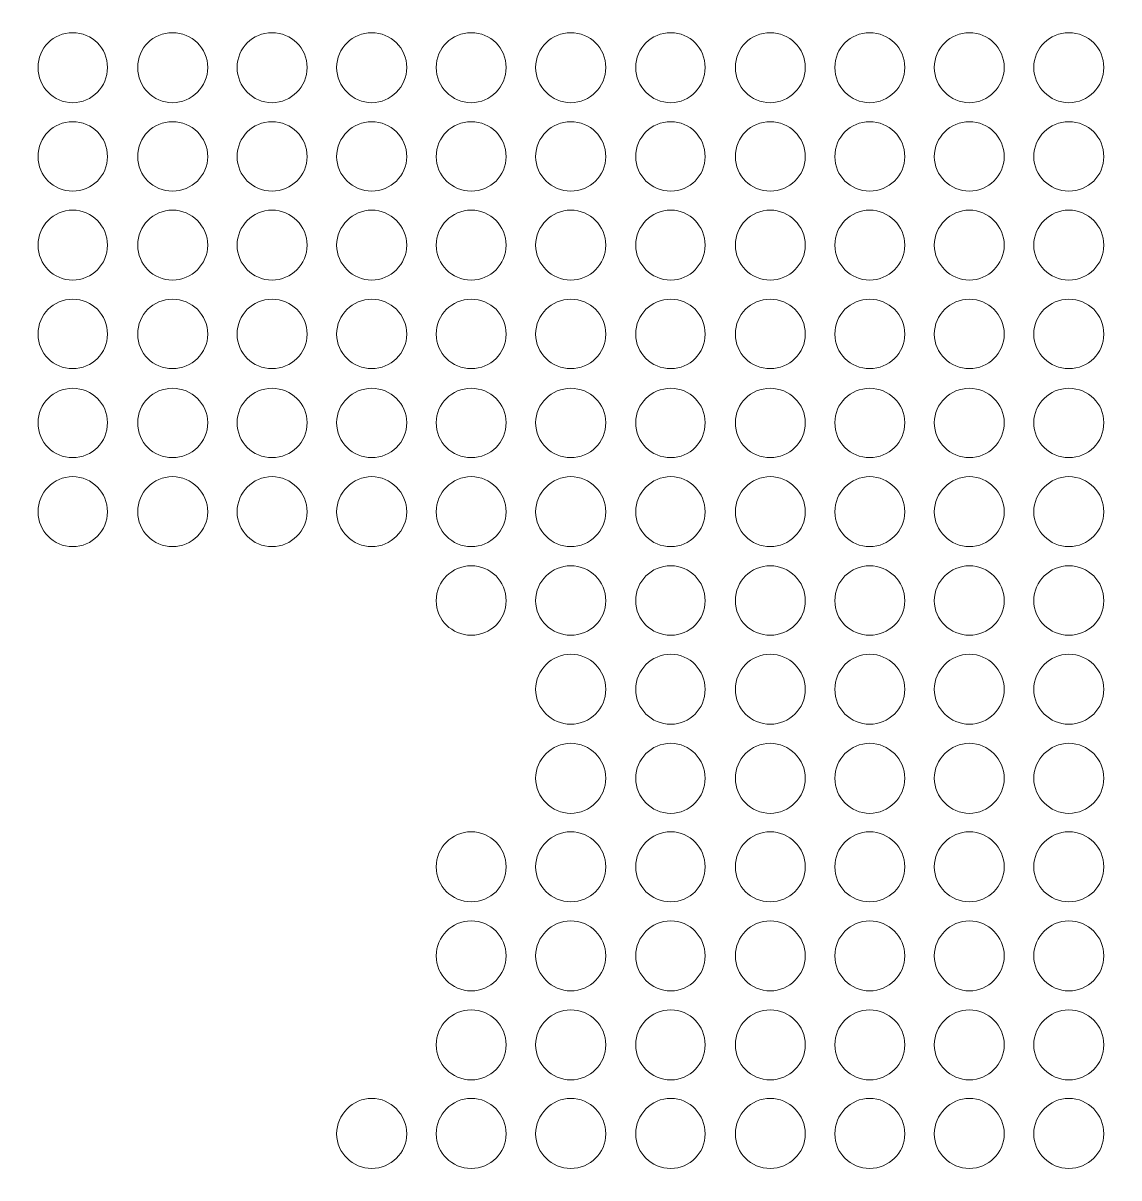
# Model space of a CAD drawing. Header units: inches. Extents: x 243 to 900, y -519 to -86.
# Drawn here: x 300.78 to 328, y -199.88 to -171.19 of the extents above; entities that cross this region are included whole.
import ezdxf

# ---------------------------------------------------------------- set-up
doc = ezdxf.new("R2010")
doc.units = ezdxf.units.IN
doc.header["$MEASUREMENT"] = 0
doc.layers.add('Layer 1', color=7, linetype='Continuous')

# ---------------------------------------------------------------- blocks, each defined once
blk = doc.blocks.new('block 3')
at = {"layer": 'Layer 1', "lineweight": 0}
blk.add_open_spline([(898.138, -484.267), (898.138, -494.991), (889.368, -503.763), (878.645, -503.763), (878.645, -503.763), (266.12, -503.763), (266.12, -503.763), (255.397, -503.763), (246.624, -494.991), (246.624, -484.267), (246.624, -484.267), (246.624, -108.507), (246.624, -108.507), (246.624, -97.783), (255.397, -89.011), (266.12, -89.011), (266.12, -89.011), (878.645, -89.011), (878.645, -89.011), (889.368, -89.011), (898.138, -97.783), (898.138, -108.507), (898.138, -108.507), (898.138, -484.267), (898.138, -484.267)], degree=3, knots=[0, 0, 0, 0, 1, 1, 1, 2, 2, 2, 3, 3, 3, 4, 4, 4, 5, 5, 5, 6, 6, 6, 7, 7, 7, 8, 8, 8, 8], dxfattribs=at)
blk = doc.blocks.new('block 2')
at = {"layer": 'Layer 1'}
blk.add_blockref('block 3', (0, 0), dxfattribs=at)
blk = doc.blocks.new('block 20')
at = {"layer": 'Layer 1', "lineweight": 0}
for points in [[(302.874, -172.295), (302.874, -172.771), (302.494, -173.166), (302.007, -173.166), (301.531, -173.166), (301.15, -172.771), (301.15, -172.295), (301.15, -171.807), (301.531, -171.427), (302.007, -171.427), (302.494, -171.427), (302.874, -171.807), (302.874, -172.295)], [(305.365, -172.295), (305.365, -172.771), (304.966, -173.166), (304.492, -173.166), (304.006, -173.166), (303.625, -172.771), (303.625, -172.295), (303.625, -171.807), (304.006, -171.427), (304.492, -171.427), (304.966, -171.427), (305.365, -171.807), (305.365, -172.295)], [(307.834, -172.295), (307.834, -172.771), (307.438, -173.166), (306.964, -173.166), (306.475, -173.166), (306.095, -172.771), (306.095, -172.295), (306.095, -171.807), (306.475, -171.427), (306.964, -171.427), (307.438, -171.427), (307.834, -171.807), (307.834, -172.295)], [(310.309, -172.295), (310.309, -172.771), (309.91, -173.166), (309.439, -173.166), (308.966, -173.166), (308.567, -172.771), (308.567, -172.295), (308.567, -171.807), (308.966, -171.427), (309.439, -171.427), (309.91, -171.427), (310.309, -171.807), (310.309, -172.295)], [(312.778, -172.295), (312.778, -172.771), (312.397, -173.166), (311.908, -173.166), (311.435, -173.166), (311.039, -172.771), (311.039, -172.295), (311.039, -171.807), (311.435, -171.427), (311.908, -171.427), (312.397, -171.427), (312.778, -171.807), (312.778, -172.295)], [(315.253, -172.295), (315.253, -172.771), (314.869, -173.166), (314.38, -173.166), (313.907, -173.166), (313.511, -172.771), (313.511, -172.295), (313.511, -171.807), (313.907, -171.427), (314.38, -171.427), (314.869, -171.427), (315.253, -171.807), (315.253, -172.295)], [(317.722, -172.295), (317.722, -172.771), (317.339, -173.166), (316.871, -173.166), (316.379, -173.166), (315.998, -172.771), (315.998, -172.295), (315.998, -171.807), (316.379, -171.427), (316.871, -171.427), (317.339, -171.427), (317.722, -171.807), (317.722, -172.295)], [(320.21, -172.295), (320.21, -172.771), (319.814, -173.166), (319.34, -173.166), (318.854, -173.166), (318.473, -172.771), (318.473, -172.295), (318.473, -171.807), (318.854, -171.427), (319.34, -171.427), (319.814, -171.427), (320.21, -171.807), (320.21, -172.295)], [(322.682, -172.295), (322.682, -172.771), (322.283, -173.166), (321.812, -173.166), (321.326, -173.166), (320.943, -172.771), (320.943, -172.295), (320.943, -171.807), (321.326, -171.427), (321.812, -171.427), (322.283, -171.427), (322.682, -171.807), (322.682, -172.295)], [(325.152, -172.295), (325.152, -172.771), (324.758, -173.166), (324.287, -173.166), (323.809, -173.166), (323.415, -172.771), (323.415, -172.295), (323.415, -171.807), (323.809, -171.427), (324.287, -171.427), (324.758, -171.427), (325.152, -171.807), (325.152, -172.295)], [(327.626, -172.295), (327.626, -172.771), (327.245, -173.166), (326.756, -173.166), (326.283, -173.166), (325.886, -172.771), (325.886, -172.295), (325.886, -171.807), (326.283, -171.427), (326.756, -171.427), (327.245, -171.427), (327.626, -171.807), (327.626, -172.295)]]:
    blk.add_open_spline(points, degree=3, knots=[0, 0, 0, 0, 1, 1, 1, 2, 2, 2, 3, 3, 3, 4, 4, 4, 4], dxfattribs=at)
blk = doc.blocks.new('block 21')
at = {"layer": 'Layer 1', "lineweight": 0}
for points in [[(302.874, -174.509), (302.874, -174.981), (302.494, -175.363), (302.007, -175.363), (301.531, -175.363), (301.15, -174.981), (301.15, -174.509), (301.15, -174.021), (301.531, -173.639), (302.007, -173.639), (302.494, -173.639), (302.874, -174.021), (302.874, -174.509)], [(305.365, -174.509), (305.365, -174.981), (304.966, -175.363), (304.492, -175.363), (304.006, -175.363), (303.625, -174.981), (303.625, -174.509), (303.625, -174.021), (304.006, -173.639), (304.492, -173.639), (304.966, -173.639), (305.365, -174.021), (305.365, -174.509)], [(307.834, -174.509), (307.834, -174.981), (307.438, -175.363), (306.964, -175.363), (306.475, -175.363), (306.095, -174.981), (306.095, -174.509), (306.095, -174.021), (306.475, -173.639), (306.964, -173.639), (307.438, -173.639), (307.834, -174.021), (307.834, -174.509)], [(310.309, -174.509), (310.309, -174.981), (309.91, -175.363), (309.439, -175.363), (308.966, -175.363), (308.567, -174.981), (308.567, -174.509), (308.567, -174.021), (308.966, -173.639), (309.439, -173.639), (309.91, -173.639), (310.309, -174.021), (310.309, -174.509)], [(312.778, -174.509), (312.778, -174.981), (312.397, -175.363), (311.908, -175.363), (311.435, -175.363), (311.039, -174.981), (311.039, -174.509), (311.039, -174.021), (311.435, -173.639), (311.908, -173.639), (312.397, -173.639), (312.778, -174.021), (312.778, -174.509)], [(315.253, -174.509), (315.253, -174.981), (314.869, -175.363), (314.38, -175.363), (313.907, -175.363), (313.511, -174.981), (313.511, -174.509), (313.511, -174.021), (313.907, -173.639), (314.38, -173.639), (314.869, -173.639), (315.253, -174.021), (315.253, -174.509)], [(317.722, -174.509), (317.722, -174.981), (317.339, -175.363), (316.871, -175.363), (316.379, -175.363), (315.998, -174.981), (315.998, -174.509), (315.998, -174.021), (316.379, -173.639), (316.871, -173.639), (317.339, -173.639), (317.722, -174.021), (317.722, -174.509)], [(320.21, -174.509), (320.21, -174.981), (319.814, -175.363), (319.34, -175.363), (318.854, -175.363), (318.473, -174.981), (318.473, -174.509), (318.473, -174.021), (318.854, -173.639), (319.34, -173.639), (319.814, -173.639), (320.21, -174.021), (320.21, -174.509)], [(322.682, -174.509), (322.682, -174.981), (322.283, -175.363), (321.812, -175.363), (321.326, -175.363), (320.943, -174.981), (320.943, -174.509), (320.943, -174.021), (321.326, -173.639), (321.812, -173.639), (322.283, -173.639), (322.682, -174.021), (322.682, -174.509)], [(325.152, -174.509), (325.152, -174.981), (324.758, -175.363), (324.287, -175.363), (323.809, -175.363), (323.415, -174.981), (323.415, -174.509), (323.415, -174.021), (323.809, -173.639), (324.287, -173.639), (324.758, -173.639), (325.152, -174.021), (325.152, -174.509)], [(327.626, -174.509), (327.626, -174.981), (327.245, -175.363), (326.756, -175.363), (326.283, -175.363), (325.886, -174.981), (325.886, -174.509), (325.886, -174.021), (326.283, -173.639), (326.756, -173.639), (327.245, -173.639), (327.626, -174.021), (327.626, -174.509)]]:
    blk.add_open_spline(points, degree=3, knots=[0, 0, 0, 0, 1, 1, 1, 2, 2, 2, 3, 3, 3, 4, 4, 4, 4], dxfattribs=at)
blk = doc.blocks.new('block 22')
at = {"layer": 'Layer 1', "lineweight": 0}
for points in [[(302.874, -176.706), (302.874, -177.178), (302.494, -177.573), (302.007, -177.573), (301.531, -177.573), (301.15, -177.178), (301.15, -176.706), (301.15, -176.232), (301.531, -175.835), (302.007, -175.835), (302.494, -175.835), (302.874, -176.232), (302.874, -176.706)], [(305.365, -176.706), (305.365, -177.178), (304.966, -177.573), (304.492, -177.573), (304.006, -177.573), (303.625, -177.178), (303.625, -176.706), (303.625, -176.232), (304.006, -175.835), (304.492, -175.835), (304.966, -175.835), (305.365, -176.232), (305.365, -176.706)], [(307.834, -176.706), (307.834, -177.178), (307.438, -177.573), (306.964, -177.573), (306.475, -177.573), (306.095, -177.178), (306.095, -176.706), (306.095, -176.232), (306.475, -175.835), (306.964, -175.835), (307.438, -175.835), (307.834, -176.232), (307.834, -176.706)], [(310.309, -176.706), (310.309, -177.178), (309.91, -177.573), (309.439, -177.573), (308.966, -177.573), (308.567, -177.178), (308.567, -176.706), (308.567, -176.232), (308.966, -175.835), (309.439, -175.835), (309.91, -175.835), (310.309, -176.232), (310.309, -176.706)], [(312.778, -176.706), (312.778, -177.178), (312.397, -177.573), (311.908, -177.573), (311.435, -177.573), (311.039, -177.178), (311.039, -176.706), (311.039, -176.232), (311.435, -175.835), (311.908, -175.835), (312.397, -175.835), (312.778, -176.232), (312.778, -176.706)], [(315.253, -176.706), (315.253, -177.178), (314.869, -177.573), (314.38, -177.573), (313.907, -177.573), (313.511, -177.178), (313.511, -176.706), (313.511, -176.232), (313.907, -175.835), (314.38, -175.835), (314.869, -175.835), (315.253, -176.232), (315.253, -176.706)], [(317.722, -176.706), (317.722, -177.178), (317.339, -177.573), (316.871, -177.573), (316.379, -177.573), (315.998, -177.178), (315.998, -176.706), (315.998, -176.232), (316.379, -175.835), (316.871, -175.835), (317.339, -175.835), (317.722, -176.232), (317.722, -176.706)], [(320.21, -176.706), (320.21, -177.178), (319.814, -177.573), (319.34, -177.573), (318.854, -177.573), (318.473, -177.178), (318.473, -176.706), (318.473, -176.232), (318.854, -175.835), (319.34, -175.835), (319.814, -175.835), (320.21, -176.232), (320.21, -176.706)], [(322.682, -176.706), (322.682, -177.178), (322.283, -177.573), (321.812, -177.573), (321.326, -177.573), (320.943, -177.178), (320.943, -176.706), (320.943, -176.232), (321.326, -175.835), (321.812, -175.835), (322.283, -175.835), (322.682, -176.232), (322.682, -176.706)], [(325.152, -176.706), (325.152, -177.178), (324.758, -177.573), (324.287, -177.573), (323.809, -177.573), (323.415, -177.178), (323.415, -176.706), (323.415, -176.232), (323.809, -175.835), (324.287, -175.835), (324.758, -175.835), (325.152, -176.232), (325.152, -176.706)], [(327.626, -176.706), (327.626, -177.178), (327.245, -177.573), (326.756, -177.573), (326.283, -177.573), (325.886, -177.178), (325.886, -176.706), (325.886, -176.232), (326.283, -175.835), (326.756, -175.835), (327.245, -175.835), (327.626, -176.232), (327.626, -176.706)]]:
    blk.add_open_spline(points, degree=3, knots=[0, 0, 0, 0, 1, 1, 1, 2, 2, 2, 3, 3, 3, 4, 4, 4, 4], dxfattribs=at)
blk = doc.blocks.new('block 23')
at = {"layer": 'Layer 1', "lineweight": 0}
for points in [[(302.874, -178.917), (302.874, -179.393), (302.494, -179.773), (302.007, -179.773), (301.531, -179.773), (301.15, -179.393), (301.15, -178.917), (301.15, -178.429), (301.531, -178.048), (302.007, -178.048), (302.494, -178.048), (302.874, -178.429), (302.874, -178.917)], [(305.365, -178.917), (305.365, -179.393), (304.966, -179.773), (304.492, -179.773), (304.006, -179.773), (303.625, -179.393), (303.625, -178.917), (303.625, -178.429), (304.006, -178.048), (304.492, -178.048), (304.966, -178.048), (305.365, -178.429), (305.365, -178.917)], [(307.834, -178.917), (307.834, -179.393), (307.438, -179.773), (306.964, -179.773), (306.475, -179.773), (306.095, -179.393), (306.095, -178.917), (306.095, -178.429), (306.475, -178.048), (306.964, -178.048), (307.438, -178.048), (307.834, -178.429), (307.834, -178.917)], [(310.309, -178.917), (310.309, -179.393), (309.91, -179.773), (309.439, -179.773), (308.966, -179.773), (308.567, -179.393), (308.567, -178.917), (308.567, -178.429), (308.966, -178.048), (309.439, -178.048), (309.91, -178.048), (310.309, -178.429), (310.309, -178.917)], [(312.778, -178.917), (312.778, -179.393), (312.397, -179.773), (311.908, -179.773), (311.435, -179.773), (311.039, -179.393), (311.039, -178.917), (311.039, -178.429), (311.435, -178.048), (311.908, -178.048), (312.397, -178.048), (312.778, -178.429), (312.778, -178.917)], [(315.253, -178.917), (315.253, -179.393), (314.869, -179.773), (314.38, -179.773), (313.907, -179.773), (313.511, -179.393), (313.511, -178.917), (313.511, -178.429), (313.907, -178.048), (314.38, -178.048), (314.869, -178.048), (315.253, -178.429), (315.253, -178.917)], [(317.722, -178.917), (317.722, -179.393), (317.339, -179.773), (316.871, -179.773), (316.379, -179.773), (315.998, -179.393), (315.998, -178.917), (315.998, -178.429), (316.379, -178.048), (316.871, -178.048), (317.339, -178.048), (317.722, -178.429), (317.722, -178.917)], [(320.21, -178.917), (320.21, -179.393), (319.814, -179.773), (319.34, -179.773), (318.854, -179.773), (318.473, -179.393), (318.473, -178.917), (318.473, -178.429), (318.854, -178.048), (319.34, -178.048), (319.814, -178.048), (320.21, -178.429), (320.21, -178.917)], [(322.682, -178.917), (322.682, -179.393), (322.283, -179.773), (321.812, -179.773), (321.326, -179.773), (320.943, -179.393), (320.943, -178.917), (320.943, -178.429), (321.326, -178.048), (321.812, -178.048), (322.283, -178.048), (322.682, -178.429), (322.682, -178.917)], [(325.152, -178.917), (325.152, -179.393), (324.758, -179.773), (324.287, -179.773), (323.809, -179.773), (323.415, -179.393), (323.415, -178.917), (323.415, -178.429), (323.809, -178.048), (324.287, -178.048), (324.758, -178.048), (325.152, -178.429), (325.152, -178.917)], [(327.626, -178.917), (327.626, -179.393), (327.245, -179.773), (326.756, -179.773), (326.283, -179.773), (325.886, -179.393), (325.886, -178.917), (325.886, -178.429), (326.283, -178.048), (326.756, -178.048), (327.245, -178.048), (327.626, -178.429), (327.626, -178.917)]]:
    blk.add_open_spline(points, degree=3, knots=[0, 0, 0, 0, 1, 1, 1, 2, 2, 2, 3, 3, 3, 4, 4, 4, 4], dxfattribs=at)
blk = doc.blocks.new('block 24')
at = {"layer": 'Layer 1', "lineweight": 0}
for points in [[(302.874, -181.115), (302.874, -181.604), (302.494, -181.985), (302.007, -181.985), (301.531, -181.985), (301.15, -181.604), (301.15, -181.115), (301.15, -180.643), (301.531, -180.262), (302.007, -180.262), (302.494, -180.262), (302.874, -180.643), (302.874, -181.115)], [(305.365, -181.115), (305.365, -181.604), (304.966, -181.985), (304.492, -181.985), (304.006, -181.985), (303.625, -181.604), (303.625, -181.115), (303.625, -180.643), (304.006, -180.262), (304.492, -180.262), (304.966, -180.262), (305.365, -180.643), (305.365, -181.115)], [(307.834, -181.115), (307.834, -181.604), (307.438, -181.985), (306.964, -181.985), (306.475, -181.985), (306.095, -181.604), (306.095, -181.115), (306.095, -180.643), (306.475, -180.262), (306.964, -180.262), (307.438, -180.262), (307.834, -180.643), (307.834, -181.115)], [(310.309, -181.115), (310.309, -181.604), (309.91, -181.985), (309.439, -181.985), (308.966, -181.985), (308.567, -181.604), (308.567, -181.115), (308.567, -180.643), (308.966, -180.262), (309.439, -180.262), (309.91, -180.262), (310.309, -180.643), (310.309, -181.115)], [(312.778, -181.115), (312.778, -181.604), (312.397, -181.985), (311.908, -181.985), (311.435, -181.985), (311.039, -181.604), (311.039, -181.115), (311.039, -180.643), (311.435, -180.262), (311.908, -180.262), (312.397, -180.262), (312.778, -180.643), (312.778, -181.115)], [(315.253, -181.115), (315.253, -181.604), (314.869, -181.985), (314.38, -181.985), (313.907, -181.985), (313.511, -181.604), (313.511, -181.115), (313.511, -180.643), (313.907, -180.262), (314.38, -180.262), (314.869, -180.262), (315.253, -180.643), (315.253, -181.115)], [(317.722, -181.115), (317.722, -181.604), (317.339, -181.985), (316.871, -181.985), (316.379, -181.985), (315.998, -181.604), (315.998, -181.115), (315.998, -180.643), (316.379, -180.262), (316.871, -180.262), (317.339, -180.262), (317.722, -180.643), (317.722, -181.115)], [(320.21, -181.115), (320.21, -181.604), (319.814, -181.985), (319.34, -181.985), (318.854, -181.985), (318.473, -181.604), (318.473, -181.115), (318.473, -180.643), (318.854, -180.262), (319.34, -180.262), (319.814, -180.262), (320.21, -180.643), (320.21, -181.115)], [(322.682, -181.115), (322.682, -181.604), (322.283, -181.985), (321.812, -181.985), (321.326, -181.985), (320.943, -181.604), (320.943, -181.115), (320.943, -180.643), (321.326, -180.262), (321.812, -180.262), (322.283, -180.262), (322.682, -180.643), (322.682, -181.115)], [(325.152, -181.115), (325.152, -181.604), (324.758, -181.985), (324.287, -181.985), (323.809, -181.985), (323.415, -181.604), (323.415, -181.115), (323.415, -180.643), (323.809, -180.262), (324.287, -180.262), (324.758, -180.262), (325.152, -180.643), (325.152, -181.115)], [(327.626, -181.115), (327.626, -181.604), (327.245, -181.985), (326.756, -181.985), (326.283, -181.985), (325.886, -181.604), (325.886, -181.115), (325.886, -180.643), (326.283, -180.262), (326.756, -180.262), (327.245, -180.262), (327.626, -180.643), (327.626, -181.115)]]:
    blk.add_open_spline(points, degree=3, knots=[0, 0, 0, 0, 1, 1, 1, 2, 2, 2, 3, 3, 3, 4, 4, 4, 4], dxfattribs=at)
blk = doc.blocks.new('block 25')
at = {"layer": 'Layer 1', "lineweight": 0}
for points in [[(302.874, -183.331), (302.874, -183.8), (302.494, -184.196), (302.007, -184.196), (301.531, -184.196), (301.15, -183.8), (301.15, -183.331), (301.15, -182.855), (301.531, -182.457), (302.007, -182.457), (302.494, -182.457), (302.874, -182.855), (302.874, -183.331)], [(305.365, -183.331), (305.365, -183.8), (304.966, -184.196), (304.492, -184.196), (304.006, -184.196), (303.625, -183.8), (303.625, -183.331), (303.625, -182.855), (304.006, -182.457), (304.492, -182.457), (304.966, -182.457), (305.365, -182.855), (305.365, -183.331)], [(307.834, -183.331), (307.834, -183.8), (307.438, -184.196), (306.964, -184.196), (306.475, -184.196), (306.095, -183.8), (306.095, -183.331), (306.095, -182.855), (306.475, -182.457), (306.964, -182.457), (307.438, -182.457), (307.834, -182.855), (307.834, -183.331)], [(310.309, -183.331), (310.309, -183.8), (309.91, -184.196), (309.439, -184.196), (308.966, -184.196), (308.567, -183.8), (308.567, -183.331), (308.567, -182.855), (308.966, -182.457), (309.439, -182.457), (309.91, -182.457), (310.309, -182.855), (310.309, -183.331)], [(312.778, -183.331), (312.778, -183.8), (312.397, -184.196), (311.908, -184.196), (311.435, -184.196), (311.039, -183.8), (311.039, -183.331), (311.039, -182.855), (311.435, -182.457), (311.908, -182.457), (312.397, -182.457), (312.778, -182.855), (312.778, -183.331)], [(315.253, -183.331), (315.253, -183.8), (314.869, -184.196), (314.38, -184.196), (313.907, -184.196), (313.511, -183.8), (313.511, -183.331), (313.511, -182.855), (313.907, -182.457), (314.38, -182.457), (314.869, -182.457), (315.253, -182.855), (315.253, -183.331)], [(317.722, -183.331), (317.722, -183.8), (317.339, -184.196), (316.871, -184.196), (316.379, -184.196), (315.998, -183.8), (315.998, -183.331), (315.998, -182.855), (316.379, -182.457), (316.871, -182.457), (317.339, -182.457), (317.722, -182.855), (317.722, -183.331)], [(320.21, -183.331), (320.21, -183.8), (319.814, -184.196), (319.34, -184.196), (318.854, -184.196), (318.473, -183.8), (318.473, -183.331), (318.473, -182.855), (318.854, -182.457), (319.34, -182.457), (319.814, -182.457), (320.21, -182.855), (320.21, -183.331)], [(322.682, -183.331), (322.682, -183.8), (322.283, -184.196), (321.812, -184.196), (321.326, -184.196), (320.943, -183.8), (320.943, -183.331), (320.943, -182.855), (321.326, -182.457), (321.812, -182.457), (322.283, -182.457), (322.682, -182.855), (322.682, -183.331)], [(325.152, -183.331), (325.152, -183.8), (324.758, -184.196), (324.287, -184.196), (323.809, -184.196), (323.415, -183.8), (323.415, -183.331), (323.415, -182.855), (323.809, -182.457), (324.287, -182.457), (324.758, -182.457), (325.152, -182.855), (325.152, -183.331)], [(327.626, -183.331), (327.626, -183.8), (327.245, -184.196), (326.756, -184.196), (326.283, -184.196), (325.886, -183.8), (325.886, -183.331), (325.886, -182.855), (326.283, -182.457), (326.756, -182.457), (327.245, -182.457), (327.626, -182.855), (327.626, -183.331)]]:
    blk.add_open_spline(points, degree=3, knots=[0, 0, 0, 0, 1, 1, 1, 2, 2, 2, 3, 3, 3, 4, 4, 4, 4], dxfattribs=at)
blk = doc.blocks.new('block 26')
at = {"layer": 'Layer 1', "lineweight": 0}
for points in [[(312.778, -185.539), (312.778, -186.015), (312.397, -186.395), (311.908, -186.395), (311.435, -186.395), (311.039, -186.015), (311.039, -185.539), (311.039, -185.053), (311.435, -184.672), (311.908, -184.672), (312.397, -184.672), (312.778, -185.053), (312.778, -185.539)], [(315.253, -185.539), (315.253, -186.015), (314.869, -186.395), (314.38, -186.395), (313.907, -186.395), (313.511, -186.015), (313.511, -185.539), (313.511, -185.053), (313.907, -184.672), (314.38, -184.672), (314.869, -184.672), (315.253, -185.053), (315.253, -185.539)], [(317.722, -185.539), (317.722, -186.015), (317.339, -186.395), (316.871, -186.395), (316.379, -186.395), (315.998, -186.015), (315.998, -185.539), (315.998, -185.053), (316.379, -184.672), (316.871, -184.672), (317.339, -184.672), (317.722, -185.053), (317.722, -185.539)], [(320.21, -185.539), (320.21, -186.015), (319.814, -186.395), (319.34, -186.395), (318.854, -186.395), (318.473, -186.015), (318.473, -185.539), (318.473, -185.053), (318.854, -184.672), (319.34, -184.672), (319.814, -184.672), (320.21, -185.053), (320.21, -185.539)], [(322.682, -185.539), (322.682, -186.015), (322.283, -186.395), (321.812, -186.395), (321.326, -186.395), (320.943, -186.015), (320.943, -185.539), (320.943, -185.053), (321.326, -184.672), (321.812, -184.672), (322.283, -184.672), (322.682, -185.053), (322.682, -185.539)], [(325.152, -185.539), (325.152, -186.015), (324.758, -186.395), (324.287, -186.395), (323.809, -186.395), (323.415, -186.015), (323.415, -185.539), (323.415, -185.053), (323.809, -184.672), (324.287, -184.672), (324.758, -184.672), (325.152, -185.053), (325.152, -185.539)], [(327.626, -185.539), (327.626, -186.015), (327.245, -186.395), (326.756, -186.395), (326.283, -186.395), (325.886, -186.015), (325.886, -185.539), (325.886, -185.053), (326.283, -184.672), (326.756, -184.672), (327.245, -184.672), (327.626, -185.053), (327.626, -185.539)]]:
    blk.add_open_spline(points, degree=3, knots=[0, 0, 0, 0, 1, 1, 1, 2, 2, 2, 3, 3, 3, 4, 4, 4, 4], dxfattribs=at)
blk = doc.blocks.new('block 27')
at = {"layer": 'Layer 1', "lineweight": 0}
for points in [[(315.253, -187.738), (315.253, -188.227), (314.869, -188.606), (314.38, -188.606), (313.907, -188.606), (313.511, -188.227), (313.511, -187.738), (313.511, -187.265), (313.907, -186.868), (314.38, -186.868), (314.869, -186.868), (315.253, -187.265), (315.253, -187.738)], [(317.722, -187.738), (317.722, -188.227), (317.339, -188.606), (316.871, -188.606), (316.379, -188.606), (315.998, -188.227), (315.998, -187.738), (315.998, -187.265), (316.379, -186.868), (316.871, -186.868), (317.339, -186.868), (317.722, -187.265), (317.722, -187.738)], [(320.21, -187.738), (320.21, -188.227), (319.814, -188.606), (319.34, -188.606), (318.854, -188.606), (318.473, -188.227), (318.473, -187.738), (318.473, -187.265), (318.854, -186.868), (319.34, -186.868), (319.814, -186.868), (320.21, -187.265), (320.21, -187.738)], [(322.682, -187.738), (322.682, -188.227), (322.283, -188.606), (321.812, -188.606), (321.326, -188.606), (320.943, -188.227), (320.943, -187.738), (320.943, -187.265), (321.326, -186.868), (321.812, -186.868), (322.283, -186.868), (322.682, -187.265), (322.682, -187.738)], [(325.152, -187.738), (325.152, -188.227), (324.758, -188.606), (324.287, -188.606), (323.809, -188.606), (323.415, -188.227), (323.415, -187.738), (323.415, -187.265), (323.809, -186.868), (324.287, -186.868), (324.758, -186.868), (325.152, -187.265), (325.152, -187.738)], [(327.626, -187.738), (327.626, -188.227), (327.245, -188.606), (326.756, -188.606), (326.283, -188.606), (325.886, -188.227), (325.886, -187.738), (325.886, -187.265), (326.283, -186.868), (326.756, -186.868), (327.245, -186.868), (327.626, -187.265), (327.626, -187.738)]]:
    blk.add_open_spline(points, degree=3, knots=[0, 0, 0, 0, 1, 1, 1, 2, 2, 2, 3, 3, 3, 4, 4, 4, 4], dxfattribs=at)
blk = doc.blocks.new('block 28')
at = {"layer": 'Layer 1', "lineweight": 0}
for points in [[(315.253, -189.949), (315.253, -190.424), (314.869, -190.821), (314.38, -190.821), (313.907, -190.821), (313.511, -190.424), (313.511, -189.949), (313.511, -189.477), (313.907, -189.081), (314.38, -189.081), (314.869, -189.081), (315.253, -189.477), (315.253, -189.949)], [(317.722, -189.949), (317.722, -190.424), (317.339, -190.821), (316.871, -190.821), (316.379, -190.821), (315.998, -190.424), (315.998, -189.949), (315.998, -189.477), (316.379, -189.081), (316.871, -189.081), (317.339, -189.081), (317.722, -189.477), (317.722, -189.949)], [(320.21, -189.949), (320.21, -190.424), (319.814, -190.821), (319.34, -190.821), (318.854, -190.821), (318.473, -190.424), (318.473, -189.949), (318.473, -189.477), (318.854, -189.081), (319.34, -189.081), (319.814, -189.081), (320.21, -189.477), (320.21, -189.949)], [(322.682, -189.949), (322.682, -190.424), (322.283, -190.821), (321.812, -190.821), (321.326, -190.821), (320.943, -190.424), (320.943, -189.949), (320.943, -189.477), (321.326, -189.081), (321.812, -189.081), (322.283, -189.081), (322.682, -189.477), (322.682, -189.949)], [(325.152, -189.949), (325.152, -190.424), (324.758, -190.821), (324.287, -190.821), (323.809, -190.821), (323.415, -190.424), (323.415, -189.949), (323.415, -189.477), (323.809, -189.081), (324.287, -189.081), (324.758, -189.081), (325.152, -189.477), (325.152, -189.949)], [(327.626, -189.949), (327.626, -190.424), (327.245, -190.821), (326.756, -190.821), (326.283, -190.821), (325.886, -190.424), (325.886, -189.949), (325.886, -189.477), (326.283, -189.081), (326.756, -189.081), (327.245, -189.081), (327.626, -189.477), (327.626, -189.949)]]:
    blk.add_open_spline(points, degree=3, knots=[0, 0, 0, 0, 1, 1, 1, 2, 2, 2, 3, 3, 3, 4, 4, 4, 4], dxfattribs=at)
blk = doc.blocks.new('block 29')
at = {"layer": 'Layer 1', "lineweight": 0}
for points in [[(312.778, -192.146), (312.778, -192.638), (312.397, -193.019), (311.908, -193.019), (311.435, -193.019), (311.039, -192.638), (311.039, -192.146), (311.039, -191.676), (311.435, -191.279), (311.908, -191.279), (312.397, -191.279), (312.778, -191.676), (312.778, -192.146)], [(315.253, -192.146), (315.253, -192.638), (314.869, -193.019), (314.38, -193.019), (313.907, -193.019), (313.511, -192.638), (313.511, -192.146), (313.511, -191.676), (313.907, -191.279), (314.38, -191.279), (314.869, -191.279), (315.253, -191.676), (315.253, -192.146)], [(317.722, -192.146), (317.722, -192.638), (317.339, -193.019), (316.871, -193.019), (316.379, -193.019), (315.998, -192.638), (315.998, -192.146), (315.998, -191.676), (316.379, -191.279), (316.871, -191.279), (317.339, -191.279), (317.722, -191.676), (317.722, -192.146)], [(320.21, -192.146), (320.21, -192.638), (319.814, -193.019), (319.34, -193.019), (318.854, -193.019), (318.473, -192.638), (318.473, -192.146), (318.473, -191.676), (318.854, -191.279), (319.34, -191.279), (319.814, -191.279), (320.21, -191.676), (320.21, -192.146)], [(322.682, -192.146), (322.682, -192.638), (322.283, -193.019), (321.812, -193.019), (321.326, -193.019), (320.943, -192.638), (320.943, -192.146), (320.943, -191.676), (321.326, -191.279), (321.812, -191.279), (322.283, -191.279), (322.682, -191.676), (322.682, -192.146)], [(325.152, -192.146), (325.152, -192.638), (324.758, -193.019), (324.287, -193.019), (323.809, -193.019), (323.415, -192.638), (323.415, -192.146), (323.415, -191.676), (323.809, -191.279), (324.287, -191.279), (324.758, -191.279), (325.152, -191.676), (325.152, -192.146)], [(327.626, -192.146), (327.626, -192.638), (327.245, -193.019), (326.756, -193.019), (326.283, -193.019), (325.886, -192.638), (325.886, -192.146), (325.886, -191.676), (326.283, -191.279), (326.756, -191.279), (327.245, -191.279), (327.626, -191.676), (327.626, -192.146)]]:
    blk.add_open_spline(points, degree=3, knots=[0, 0, 0, 0, 1, 1, 1, 2, 2, 2, 3, 3, 3, 4, 4, 4, 4], dxfattribs=at)
blk = doc.blocks.new('block 30')
at = {"layer": 'Layer 1', "lineweight": 0}
for points in [[(312.778, -194.362), (312.778, -194.834), (312.397, -195.231), (311.908, -195.231), (311.435, -195.231), (311.039, -194.834), (311.039, -194.362), (311.039, -193.887), (311.435, -193.492), (311.908, -193.492), (312.397, -193.492), (312.778, -193.887), (312.778, -194.362)], [(315.253, -194.362), (315.253, -194.834), (314.869, -195.231), (314.38, -195.231), (313.907, -195.231), (313.511, -194.834), (313.511, -194.362), (313.511, -193.887), (313.907, -193.492), (314.38, -193.492), (314.869, -193.492), (315.253, -193.887), (315.253, -194.362)], [(317.722, -194.362), (317.722, -194.834), (317.339, -195.231), (316.871, -195.231), (316.379, -195.231), (315.998, -194.834), (315.998, -194.362), (315.998, -193.887), (316.379, -193.492), (316.871, -193.492), (317.339, -193.492), (317.722, -193.887), (317.722, -194.362)], [(320.21, -194.362), (320.21, -194.834), (319.814, -195.231), (319.34, -195.231), (318.854, -195.231), (318.473, -194.834), (318.473, -194.362), (318.473, -193.887), (318.854, -193.492), (319.34, -193.492), (319.814, -193.492), (320.21, -193.887), (320.21, -194.362)], [(322.682, -194.362), (322.682, -194.834), (322.283, -195.231), (321.812, -195.231), (321.326, -195.231), (320.943, -194.834), (320.943, -194.362), (320.943, -193.887), (321.326, -193.492), (321.812, -193.492), (322.283, -193.492), (322.682, -193.887), (322.682, -194.362)], [(325.152, -194.362), (325.152, -194.834), (324.758, -195.231), (324.287, -195.231), (323.809, -195.231), (323.415, -194.834), (323.415, -194.362), (323.415, -193.887), (323.809, -193.492), (324.287, -193.492), (324.758, -193.492), (325.152, -193.887), (325.152, -194.362)], [(327.626, -194.362), (327.626, -194.834), (327.245, -195.231), (326.756, -195.231), (326.283, -195.231), (325.886, -194.834), (325.886, -194.362), (325.886, -193.887), (326.283, -193.492), (326.756, -193.492), (327.245, -193.492), (327.626, -193.887), (327.626, -194.362)]]:
    blk.add_open_spline(points, degree=3, knots=[0, 0, 0, 0, 1, 1, 1, 2, 2, 2, 3, 3, 3, 4, 4, 4, 4], dxfattribs=at)
blk = doc.blocks.new('block 31')
at = {"layer": 'Layer 1', "lineweight": 0}
for points in [[(312.778, -196.574), (312.778, -197.047), (312.397, -197.443), (311.908, -197.443), (311.435, -197.443), (311.039, -197.047), (311.039, -196.574), (311.039, -196.084), (311.435, -195.704), (311.908, -195.704), (312.397, -195.704), (312.778, -196.084), (312.778, -196.574)], [(315.253, -196.574), (315.253, -197.047), (314.869, -197.443), (314.38, -197.443), (313.907, -197.443), (313.511, -197.047), (313.511, -196.574), (313.511, -196.084), (313.907, -195.704), (314.38, -195.704), (314.869, -195.704), (315.253, -196.084), (315.253, -196.574)], [(317.722, -196.574), (317.722, -197.047), (317.339, -197.443), (316.871, -197.443), (316.379, -197.443), (315.998, -197.047), (315.998, -196.574), (315.998, -196.084), (316.379, -195.704), (316.871, -195.704), (317.339, -195.704), (317.722, -196.084), (317.722, -196.574)], [(320.21, -196.574), (320.21, -197.047), (319.814, -197.443), (319.34, -197.443), (318.854, -197.443), (318.473, -197.047), (318.473, -196.574), (318.473, -196.084), (318.854, -195.704), (319.34, -195.704), (319.814, -195.704), (320.21, -196.084), (320.21, -196.574)], [(322.682, -196.574), (322.682, -197.047), (322.283, -197.443), (321.812, -197.443), (321.326, -197.443), (320.943, -197.047), (320.943, -196.574), (320.943, -196.084), (321.326, -195.704), (321.812, -195.704), (322.283, -195.704), (322.682, -196.084), (322.682, -196.574)], [(325.152, -196.574), (325.152, -197.047), (324.758, -197.443), (324.287, -197.443), (323.809, -197.443), (323.415, -197.047), (323.415, -196.574), (323.415, -196.084), (323.809, -195.704), (324.287, -195.704), (324.758, -195.704), (325.152, -196.084), (325.152, -196.574)], [(327.626, -196.574), (327.626, -197.047), (327.245, -197.443), (326.756, -197.443), (326.283, -197.443), (325.886, -197.047), (325.886, -196.574), (325.886, -196.084), (326.283, -195.704), (326.756, -195.704), (327.245, -195.704), (327.626, -196.084), (327.626, -196.574)]]:
    blk.add_open_spline(points, degree=3, knots=[0, 0, 0, 0, 1, 1, 1, 2, 2, 2, 3, 3, 3, 4, 4, 4, 4], dxfattribs=at)
blk = doc.blocks.new('block 32')
at = {"layer": 'Layer 1', "lineweight": 0}
for points in [[(310.309, -198.785), (310.309, -199.258), (309.91, -199.642), (309.439, -199.642), (308.966, -199.642), (308.567, -199.258), (308.567, -198.785), (308.567, -198.299), (308.966, -197.902), (309.439, -197.902), (309.91, -197.902), (310.309, -198.299), (310.309, -198.785)], [(312.778, -198.785), (312.778, -199.258), (312.397, -199.642), (311.908, -199.642), (311.435, -199.642), (311.039, -199.258), (311.039, -198.785), (311.039, -198.299), (311.435, -197.902), (311.908, -197.902), (312.397, -197.902), (312.778, -198.299), (312.778, -198.785)], [(315.253, -198.785), (315.253, -199.258), (314.869, -199.642), (314.38, -199.642), (313.907, -199.642), (313.511, -199.258), (313.511, -198.785), (313.511, -198.299), (313.907, -197.902), (314.38, -197.902), (314.869, -197.902), (315.253, -198.299), (315.253, -198.785)], [(317.722, -198.785), (317.722, -199.258), (317.339, -199.642), (316.871, -199.642), (316.379, -199.642), (315.998, -199.258), (315.998, -198.785), (315.998, -198.299), (316.379, -197.902), (316.871, -197.902), (317.339, -197.902), (317.722, -198.299), (317.722, -198.785)], [(320.21, -198.785), (320.21, -199.258), (319.814, -199.642), (319.34, -199.642), (318.854, -199.642), (318.473, -199.258), (318.473, -198.785), (318.473, -198.299), (318.854, -197.902), (319.34, -197.902), (319.814, -197.902), (320.21, -198.299), (320.21, -198.785)], [(322.682, -198.785), (322.682, -199.258), (322.283, -199.642), (321.812, -199.642), (321.326, -199.642), (320.943, -199.258), (320.943, -198.785), (320.943, -198.299), (321.326, -197.902), (321.812, -197.902), (322.283, -197.902), (322.682, -198.299), (322.682, -198.785)], [(325.152, -198.785), (325.152, -199.258), (324.758, -199.642), (324.287, -199.642), (323.809, -199.642), (323.415, -199.258), (323.415, -198.785), (323.415, -198.299), (323.809, -197.902), (324.287, -197.902), (324.758, -197.902), (325.152, -198.299), (325.152, -198.785)], [(327.626, -198.785), (327.626, -199.258), (327.245, -199.642), (326.756, -199.642), (326.283, -199.642), (325.886, -199.258), (325.886, -198.785), (325.886, -198.299), (326.283, -197.902), (326.756, -197.902), (327.245, -197.902), (327.626, -198.299), (327.626, -198.785)]]:
    blk.add_open_spline(points, degree=3, knots=[0, 0, 0, 0, 1, 1, 1, 2, 2, 2, 3, 3, 3, 4, 4, 4, 4], dxfattribs=at)
blk = doc.blocks.new('block 5')
at = {"layer": 'Layer 1'}
for name in ['block 20', 'block 21', 'block 22', 'block 23', 'block 24', 'block 25', 'block 26', 'block 27', 'block 28', 'block 29', 'block 30', 'block 31', 'block 32']:
    blk.add_blockref(name, (0, 0), dxfattribs=at)
blk = doc.blocks.new('block 4')
at = {"layer": 'Layer 1'}
blk.add_blockref('block 5', (0, 0), dxfattribs=at)

msp = doc.modelspace()

# ---------------------------------------------------------------- linework, layer by layer
at = {"layer": 'Layer 1', "lineweight": 0}
msp.add_open_spline([(771.889, -89.011), (771.889, -89.011), (266.12, -89.011), (266.12, -89.011), (255.397, -89.011), (246.624, -97.783), (246.624, -108.507), (246.624, -108.507), (246.624, -499.044), (246.624, -499.044), (246.624, -509.767), (255.397, -518.54), (266.12, -518.54), (266.12, -518.54), (371.556, -518.54), (371.556, -518.54), (400.967, -304.591), (562.913, -132.915), (771.889, -89.011)], degree=3, knots=[0, 0, 0, 0, 1, 1, 1, 2, 2, 2, 3, 3, 3, 4, 4, 4, 5, 5, 5, 6, 6, 6, 6], dxfattribs=at)

# ---------------------------------------------------------------- block references
at = {"layer": 'Layer 1'}
for name in ['block 2', 'block 4']:
    msp.add_blockref(name, (0, 0), dxfattribs=at)

doc.saveas('drawing.dxf')
